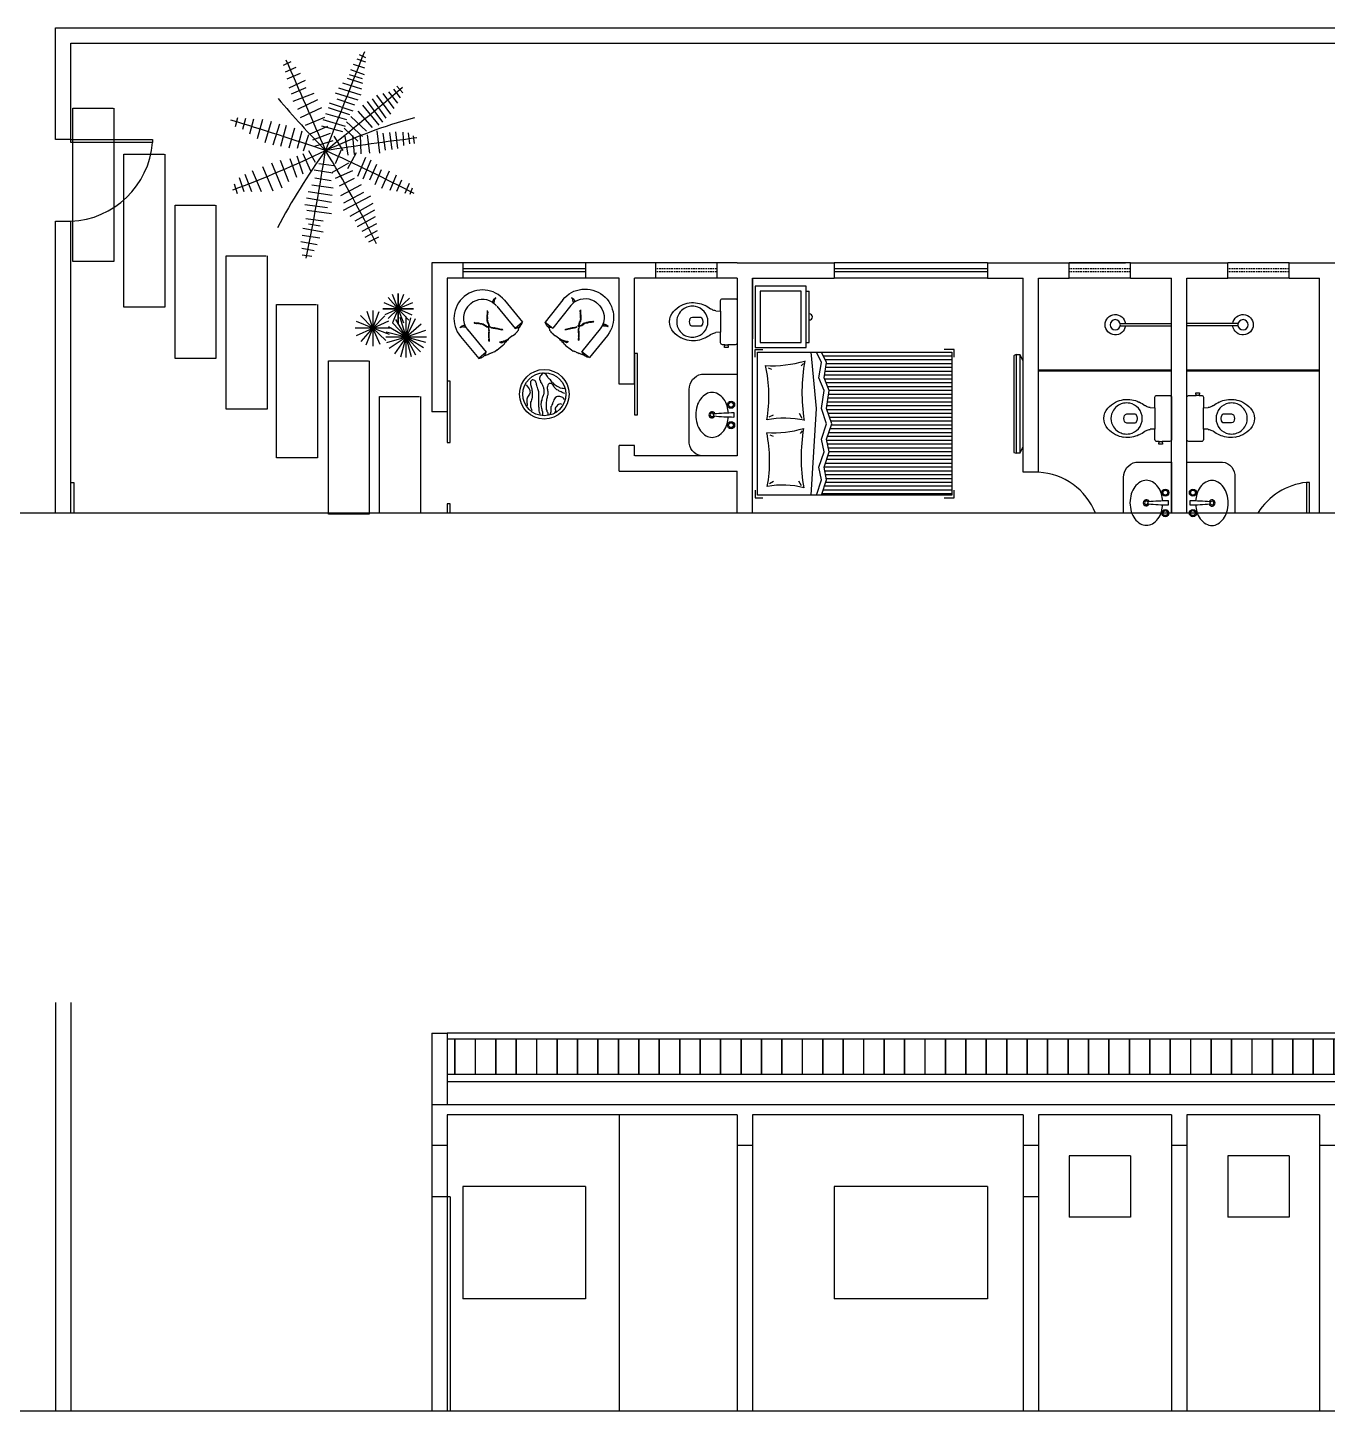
# Model space of a CAD drawing. Header units: metres. Extents: x 5374 to 27989, y 1840 to 7747.
# Drawn here: x 23942 to 25214, y 6146 to 7500 of the extents above; entities that cross this region are included whole.
import ezdxf

# ---------------------------------------------------------------- set-up
doc = ezdxf.new("R2010")
doc.units = ezdxf.units.M
doc.linetypes.add('HIDDEN2', pattern=[4.7625, 3.175, -1.5875])
for name, color, linetype in [('01', 1, 'Continuous'), ('02', 2, 'Continuous'), ('03', 3, 'Continuous'), ('05', 5, 'Continuous'), ('06', 6, 'Continuous'), ('Block1', 1, 'Continuous'), ('Block2', 2, 'Continuous')]:
    doc.layers.add(name, color=color, linetype=linetype)

# ---------------------------------------------------------------- blocks, each defined once
blk = doc.blocks.new('CamaCasal001')
for p, q in [((-65, -3), (-72.5, -3)), ((-72.5, -3), (-72.5, -10.5)), ((65, -3), (72.5, -3)), ((72.5, -3), (72.5, -10.5)), ((-58.4, -17.1), (-56.1, -21)), ((-10.9, -17.3), (-12.1, -20.6)), ((6.7, -16.9), (8.8, -20.9)), ((54.7, -15.9), (53.4, -19.2)), ((-60.9, -48.5), (-56.1, -45.8)), ((-7, -49.2), (-9.5, -47.1)), ((5.2, -49.1), (10.1, -46.6)), ((59, -50.4), (56.6, -48.2)), ((-70, -58), (15, -63)), ((-70, -63), (-55, -68)), ((-55, -68), (-42.5, -65.5)), ((-42.5, -65.5), (-27.5, -70.5)), ((15, -63), (70, -58)), ((32.5, -70.5), (45, -65.5)), ((45, -65.5), (60, -68)), ((60, -68), (70, -63)), ((-70, -68), (-55, -73)), ((-68.8, -195.5), (-68.8, -68.4)), ((-65, -195.5), (-65, -69.7)), ((-61.3, -195.5), (-61.3, -70.9)), ((-57.5, -195.5), (-57.5, -72.2)), ((-55, -73), (-42.5, -70.5)), ((-53.8, -195.5), (-53.8, -72.8)), ((-50, -195.5), (-50, -72)), ((-46.3, -195.5), (-46.3, -71.3)), ((-42.5, -70.5), (-27.5, -75.5)), ((-42.5, -195.5), (-42.5, -70.5)), ((-38.8, -195.5), (-38.8, -71.8)), ((-35, -195.5), (-35, -73)), ((-31.3, -195.5), (-31.3, -74.3)), ((-27.5, -70.5), (-15, -68)), ((-27.5, -75.5), (-15, -73)), ((-27.5, -195.5), (-27.5, -75.5)), ((-23.8, -195.5), (-23.8, -74.8)), ((-20, -195.5), (-20, -74)), ((-16.3, -195.5), (-16.3, -73.3)), ((-15, -68), (0, -73)), ((-15, -73), (0, -78)), ((-12.5, -195.5), (-12.5, -73.8)), ((-8.8, -195.5), (-8.8, -75.1)), ((-5, -195.5), (-5, -76.3)), ((-1.3, -195.5), (-1.3, -77.6)), ((0, -73), (15, -68)), ((0, -78), (15, -73)), ((2.5, -195.5), (2.5, -77.2)), ((6.2, -195.5), (6.2, -75.9)), ((10, -195.5), (10, -74.7)), ((13.7, -195.5), (13.7, -73.4)), ((15, -68), (32.5, -70.5)), ((15, -73), (32.5, -75.5)), ((17.5, -195.5), (17.5, -73.4)), ((21.2, -195.5), (21.2, -73.9)), ((25, -195.5), (25, -74.4)), ((28.7, -195.5), (28.7, -75)), ((32.5, -75.5), (45, -70.5)), ((32.5, -195.5), (32.5, -75.5)), ((36.2, -195.5), (36.2, -74)), ((40, -195.5), (40, -72.5)), ((43.7, -195.5), (43.7, -71)), ((45, -70.5), (60, -73)), ((47.5, -195.5), (47.5, -70.9)), ((51.2, -195.5), (51.2, -71.5)), ((55, -195.5), (55, -72.2)), ((58.7, -195.5), (58.7, -72.8)), ((60, -73), (70, -68)), ((62.5, -195.5), (62.5, -71.8)), ((66.2, -195.5), (66.2, -69.9)), ((-72.5, -188), (-72.5, -198)), ((72.5, -198), (72.5, -188)), ((-72.5, -198), (-65, -198)), ((65, -198), (72.5, -198))]:
    blk.add_line(p, q)
blk.add_lwpolyline([(-70, -5.5), (70, -5.5), (70, -195.5), (-70, -195.5)], close=True)
for centre, radius, start, end in [((26.7, 122.4), 139, 260.4676, 282.5636), ((170, -19.8), 113.3, 176.7024, 196.4311), ((-144.2, -30), 84.1, 345.7287, 10.2181), ((-36.5, 118.4), 135.7, 259.4205, 281.7815), ((89.6, -21.2), 98.6, 176.1219, 197.2683), ((-82.6, -32), 88, 347.3997, 11.3333), ((-33, -219.8), 171.7, 80.4985, 99.9759), ((30.4, -220.6), 171.7, 79.6119, 99.0947)]:
    blk.add_arc(centre, radius, start, end)
blk = doc.blocks.new('Lavatorio008')
blk.add_lwpolyline([(-1.9, -8.6, 0.05843), (-8.8, -9.8, 0.084248), (-15.6, -13.2, 0.106469), (-20.5, -18.7, 0.130159), (-22.1, -24.6, 0.130159), (-20.5, -30.4, 0.106469), (-15.6, -35.9, 0.084248), (-8.8, -39.3, 0.073281), (-0.1, -40.6, 0.073281), (8.6, -39.3, 0.084248), (15.5, -35.9, 0.106469), (20.4, -30.4, 0.130159), (21.9, -24.6, 0.130159), (20.4, -18.7, 0.106469), (15.5, -13.2, 0.084248), (8.6, -9.8, 0.057106), (1.9, -8.6)], format="xyb")
blk.add_lwpolyline([(-1, -22.8, 0.389688), (-0.8, -23), (0, -23), (0.8, -23, 0.389688), (1, -22.8, 0.017234), (2, -3.2, 0.418769), (1.8, -3), (0, -3), (-1.8, -3, 0.418769), (-2, -3.2, 0.017234)], format="xyb", close=True)
for centre, radius in [((-10, -6), 3.5), ((-10, -6), 2.5), ((-10, -6), 2.4), ((10, -6), 3.5), ((10, -6), 2.5), ((10, -6), 2.4)]:
    blk.add_circle(centre, radius)
for radius, start, end in [(3, 109.9848, 66.8451), (1.75, 116.7599, 62.2389)]:
    blk.add_arc((-0.1, -24.6), radius, start, end)
blk = doc.blocks.new('Vaso003c')
for p, q in [((3, 20.7), (3, -20.7)), ((12.1, 22.5), (4.8, 22.5)), ((15.1, 22.5), (12.1, 22.5)), ((17.4, 22.5), (15.1, 22.5)), ((19.2, 10.3), (19.2, 20.7)), ((23.8, 10.6), (19.2, 10.3)), ((19.2, -20.7), (19.2, -10.3)), ((19.2, -10.3), (23.8, -10.6)), ((4.8, -22.5), (12.1, -22.5)), ((12.1, -23.7), (11.8, -23.7)), ((11.8, -23.7), (11.8, -25.2)), ((11.8, -25.2), (13.6, -25.2)), ((12.1, -22.5), (12.1, -23.7)), ((13.6, -25.2), (15.4, -25.2)), ((15.1, -23.7), (15.1, -22.5)), ((15.1, -22.5), (17.4, -22.5)), ((15.4, -23.7), (15.1, -23.7)), ((15.4, -25.2), (15.4, -23.7))]:
    blk.add_line(p, q)
for points in [[(31.6, 0, -0.18052), (35.3, 10, -0.167158), (43.8, 14.9, -0.1), (49.8, 14.9, -0.096291), (54.8, 13, -0.13332), (59.8, 8.1, -0.150886), (62.2, 0, -0.150886), (59.8, -8.1, -0.13332), (54.8, -13, -0.096291), (49.8, -14.9, -0.1), (43.8, -14.9, -0.167158), (35.3, -10, -0.18052)], [(49, 3, 0.276984), (46.8, 4.4), (38.3, 4.4, 0.393258), (38.3, -4.5), (46.8, -4.5, 0.276984), (49, -3, 0.2)]]:
    blk.add_lwpolyline(points, format="xyb", close=True)
for points in [[(19.2, 10.3), (19.2, 0), (19.2, -10.3)], [(15.1, -22.5), (12.1, -22.5)]]:
    blk.add_lwpolyline(points)
for centre, radius, start, end in [((4.8, 20.7), 1.79, 89.5929, 180.3396), ((17.4, 20.7), 1.82, 0.5732, 92.5231), ((45.6, -8.5), 26.9, 113.7212, 127.9102), ((46.4, -8.5), 27.2, 99.682, 115.2124), ((46.4, -4.6), 23.3, 81.5468, 101.3173), ((46.4, -6.1), 24.8, 62.5846, 82.0561), ((46.7, -5.9), 24.5, 40.581, 63.0371), ((20.1, 31.8), 21.5, 279.9541, 285.4067), ((20.9, 25.4), 15.1, 288.9102, 302.8225), ((53.9, 0), 15.2, 0.1765, 41.4371), ((20.1, -31.8), 21.5, 74.5933, 80.0459), ((20.9, -25.4), 15.1, 57.1775, 71.0898), ((45.6, 8.5), 26.9, 232.0898, 246.2788), ((46.7, 5.9), 24.5, 296.9629, 319.419), ((53.9, 0), 15.2, 318.5629, 359.8235), ((4.8, -20.7), 1.79, 179.6604, 270.4071), ((17.4, -20.7), 1.82, 267.4769, 359.4268), ((46.4, 8.5), 27.2, 244.7876, 260.318), ((46.4, 4.6), 23.3, 258.6827, 278.4532), ((46.4, 6.1), 24.8, 277.9439, 297.4154)]:
    blk.add_arc(centre, radius, start, end)
blk = doc.blocks.new('Chuveiro003')
for p, q in [((50.2, 1.2), (0, 1.2)), ((50.2, -1.2), (0, -1.2))]:
    blk.add_line(p, q)
blk.add_circle((55, 0), 5)
blk.add_arc((55, 0), 10, 187.1808, 172.8192)
blk = doc.blocks.new('Criado006')
for p, q in [((-25, 53), (-25, 56)), ((25, 56), (-25, 56)), ((25, 53), (25, 56)), ((-30, 53), (-30, 3)), ((30, 53), (-30, 53)), ((25, 48), (-25, 48)), ((-25, 48), (-25, 8)), ((25, 8), (25, 48)), ((30, 3), (30, 53)), ((-30, 3), (30, 3)), ((-25, 8), (25, 8))]:
    blk.add_line(p, q)
blk.add_arc((0, 56), 3, 0, 180)
blk = doc.blocks.new('Poltrona011')
at = {"layer": 'Block1'}
for p, q in [((-7.2, 43.4), (-6.6, 43)), ((-7.1, 42.7), (-6.5, 42.3)), ((-6.6, 43), (-6.2, 42.5)), ((-6.5, 42.3), (-6.1, 41.8)), ((-6.2, 42.5), (-5.8, 42)), ((-6.1, 41.8), (-5.6, 41.3)), ((-5.8, 42), (-5.5, 41.5)), ((-5.6, 41.3), (-5.3, 40.8)), ((-5.5, 41.5), (-5.1, 41)), ((-5.3, 40.8), (-4.9, 40.3)), ((-5.1, 41), (-4.5, 40.3)), ((-4.9, 40.3), (-4.3, 39.5)), ((-4.5, 40.3), (-4.2, 39.8)), ((-4.3, 39.5), (-4.1, 39.1)), ((-4.2, 39.8), (-3.8, 39.4)), ((-4.1, 39.1), (-3.6, 38.7)), ((-3.8, 39.4), (-3.3, 38.7)), ((-3.6, 38.7), (-3.2, 38)), ((-3.3, 38.7), (-2.9, 38.3)), ((-3.2, 38), (-2.8, 37.5)), ((-2.9, 38.3), (-2.5, 37.8)), ((-2.8, 37.5), (-2.3, 37.1)), ((-2.5, 37.8), (-2.1, 37.5)), ((-2.3, 37.1), (-1.9, 36.8)), ((-2.1, 37.5), (-1.8, 37.1)), ((-1.9, 36.8), (-1.6, 36.4)), ((-1.8, 37.1), (-1.5, 36.7)), ((-1.6, 36.4), (-1.4, 36)), ((-1.5, 36.7), (-1.1, 36.4)), ((-1.4, 36), (-0.9, 35.7)), ((-1.1, 36.4), (-0.9, 36)), ((-0.9, 36), (-0.6, 35.6)), ((-0.9, 35.7), (-0.8, 35.3)), ((1.9, 36), (1.6, 35.6)), ((1.9, 35.7), (1.8, 35.3)), ((2.1, 36.4), (1.9, 36)), ((2.4, 36), (1.9, 35.7)), ((2.5, 36.7), (2.1, 36.4)), ((2.6, 36.4), (2.4, 36)), ((2.8, 37.1), (2.5, 36.7)), ((2.9, 36.8), (2.6, 36.4)), ((3.1, 37.5), (2.8, 37.1)), ((3.4, 37.1), (2.9, 36.8)), ((3.5, 37.8), (3.1, 37.5)), ((3.8, 37.5), (3.4, 37.1)), ((3.9, 38.3), (3.5, 37.8)), ((4.2, 38), (3.8, 37.5)), ((4.3, 38.7), (3.9, 38.3)), ((4.6, 38.7), (4.2, 38)), ((4.8, 39.4), (4.3, 38.7)), ((5.1, 39.1), (4.6, 38.7)), ((5.2, 39.8), (4.8, 39.4)), ((5.3, 39.5), (5.1, 39.1)), ((5.5, 40.3), (5.2, 39.8)), ((5.9, 40.3), (5.3, 39.5)), ((6.1, 41), (5.5, 40.3)), ((6.3, 40.8), (5.9, 40.3)), ((6.5, 41.5), (6.1, 41)), ((6.6, 41.3), (6.3, 40.8)), ((6.8, 42), (6.5, 41.5)), ((7.1, 41.8), (6.6, 41.3)), ((7.2, 42.5), (6.8, 42)), ((7.5, 42.3), (7.1, 41.8)), ((7.6, 43), (7.2, 42.5)), ((8.1, 42.7), (7.5, 42.3)), ((8.2, 43.4), (7.6, 43)), ((-6.8, 23.3), (-5.9, 24.1)), ((-6.3, 23.1), (-5.5, 24)), ((-5.9, 24.1), (-5.6, 24.6)), ((-5.6, 24.6), (-5.2, 24.9)), ((-5.5, 24), (-5.2, 24.4)), ((-5.2, 24.9), (-4.8, 25.1)), ((-5.2, 24.4), (-4.8, 24.7)), ((-4.8, 25.1), (-4.5, 25.6)), ((-4.8, 24.7), (-4.3, 25)), ((-4.5, 25.6), (-4.1, 26)), ((-4.3, 25), (-4.1, 25.4)), ((-4.1, 26), (-3.5, 26.9)), ((-4.1, 25.4), (-3.6, 25.9)), ((-3.6, 25.9), (-3.1, 26.7)), ((-3.5, 26.9), (-3.1, 27.3)), ((-3.1, 27.3), (-2.6, 27.7)), ((-3.1, 26.7), (-2.6, 27.1)), ((-2.6, 27.7), (-2.1, 28.6)), ((-2.6, 27.1), (-2.2, 27.6)), ((-2.2, 27.6), (-1.6, 28.4)), ((-2.1, 28.6), (-1.9, 29.1)), ((-1.9, 29.1), (-1.6, 29.6)), ((-1.6, 29.6), (-1.4, 30.4)), ((-1.6, 28.4), (-1.5, 29)), ((-1.5, 29), (-1.2, 29.4)), ((-1.4, 30.8), (-1.2, 31.3)), ((-1.4, 30.4), (-1.4, 30.8)), ((-1.2, 31.3), (-1.1, 31.8)), ((-1.2, 29.4), (-0.9, 30.3)), ((-1.1, 31.8), (-0.8, 32.3)), ((-0.9, 30.7), (-0.8, 31.1)), ((-0.9, 30.3), (-0.9, 30.7)), ((-0.8, 35.3), (-0.5, 34.8)), ((-0.8, 32.3), (-0.2, 33.1)), ((-0.8, 31.1), (-0.6, 31.7)), ((-0.6, 35.6), (-0.4, 35.1)), ((-0.6, 31.7), (-0.4, 32.1)), ((-0.4, 32.1), (0.2, 33)), ((0.5, 33.4), (0.4, 33.8)), ((0.8, 33), (0.5, 33.4)), ((1.4, 32.1), (0.8, 33)), ((1.1, 33.4), (0.9, 33)), ((1.2, 33.8), (1.1, 33.4)), ((1.5, 34.8), (1.2, 34.4)), ((1.2, 34.4), (1.2, 33.8)), ((1.8, 32.3), (1.2, 33.1)), ((1.6, 35.6), (1.4, 35.1)), ((1.6, 31.7), (1.4, 32.1)), ((1.8, 35.3), (1.5, 34.8)), ((1.8, 31.1), (1.6, 31.7)), ((2.1, 31.8), (1.8, 32.3)), ((1.9, 30.7), (1.8, 31.1)), ((1.9, 30.3), (1.9, 30.7)), ((2.2, 29.4), (1.9, 30.3)), ((2.2, 31.3), (2.1, 31.8)), ((2.4, 30.8), (2.2, 31.3)), ((2.5, 29), (2.2, 29.4)), ((2.4, 30.4), (2.4, 30.8)), ((2.6, 29.6), (2.4, 30.4)), ((2.6, 28.4), (2.5, 29)), ((2.9, 29.1), (2.6, 29.6)), ((3.2, 27.6), (2.6, 28.4)), ((3.1, 28.6), (2.9, 29.1)), ((3.6, 27.7), (3.1, 28.6)), ((3.6, 27.1), (3.2, 27.6)), ((4.1, 27.3), (3.6, 27.7)), ((4.1, 26.7), (3.6, 27.1)), ((4.5, 26.9), (4.1, 27.3)), ((4.6, 25.9), (4.1, 26.7)), ((5.1, 26), (4.5, 26.9)), ((5.1, 25.4), (4.6, 25.9)), ((5.5, 25.6), (5.1, 26)), ((5.3, 25), (5.1, 25.4)), ((5.8, 24.7), (5.3, 25)), ((5.8, 25.1), (5.5, 25.6)), ((6.2, 24.9), (5.8, 25.1)), ((6.2, 24.4), (5.8, 24.7)), ((6.6, 24.6), (6.2, 24.9)), ((6.5, 24), (6.2, 24.4)), ((7.3, 23.1), (6.5, 24)), ((6.9, 24.1), (6.6, 24.6)), ((7.8, 23.3), (6.9, 24.1)), ((-19.2, 18.4), (-20, 18.4)), ((-20, 18.4), (-20, 18.2)), ((-20, 18.2), (-17.5, 18.2)), ((-19, 18.6), (-19.2, 18.4)), ((-18.6, 18.6), (-19, 18.6)), ((-18.1, 18.8), (-18.6, 18.8)), ((-18.6, 18.8), (-18.6, 18.6)), ((-17.9, 19), (-18.1, 19)), ((-18.1, 19), (-18.1, 18.8)), ((-17.7, 19.2), (-17.9, 19)), ((-17.5, 19.2), (-17.7, 19.2)), ((-17.3, 19.6), (-17.5, 19.4)), ((-17.5, 19.4), (-17.5, 19.2)), ((-17.5, 18.2), (-17.5, 18.4)), ((-17.5, 18.4), (-17.1, 18.4)), ((-16.9, 19.6), (-17.3, 19.6)), ((-17.1, 18.4), (-16.9, 18.6)), ((-16.7, 20.2), (-16.9, 20.2)), ((-16.9, 20.2), (-16.9, 19.6)), ((-16.9, 18.6), (-16.5, 18.6)), ((-16.1, 20.4), (-16.7, 20.2)), ((-16.5, 18.6), (-16.3, 18.8)), ((-16.3, 18.8), (-15.6, 18.8)), ((-15.9, 20.7), (-16.1, 20.7)), ((-16.1, 20.7), (-16.1, 20.4)), ((-15.8, 20.9), (-15.9, 20.7)), ((-15.8, 20.8), (-15.8, 20.9)), ((-15.8, 20.9), (-15.8, 20.9)), ((-15.8, 20.7), (-15.8, 20.8)), ((-15.8, 20.4), (-15.8, 20.7)), ((-15.8, 20.7), (-15.8, 20.7)), ((-15.8, 20.3), (-15.8, 20.4)), ((-15.8, 20), (-15.8, 20.3)), ((-15.7, 19.9), (-15.8, 20)), ((-15.7, 19.8), (-15.7, 19.9)), ((-15.7, 19.7), (-15.7, 19.8)), ((-15.6, 19.6), (-15.7, 19.7)), ((-15.5, 19.5), (-15.6, 19.6)), ((-15.6, 18.8), (-15.6, 19)), ((-15.6, 19), (-15.4, 19)), ((-15.4, 19.5), (-15.5, 19.5)), ((-15.3, 19.4), (-15.4, 19.5)), ((-15.4, 19), (-15.4, 19.2)), ((-15.4, 19.2), (-15.2, 19.2)), ((-15.2, 19.3), (-15.3, 19.4)), ((-7.3, 22.4), (-7.1, 22.9)), ((-7.3, 21.9), (-6.9, 22.3)), ((-7.1, 22.9), (-6.8, 23.3)), ((-6.9, 22.3), (-6.6, 22.7)), ((-6.6, 22.7), (-6.3, 23.1)), ((7.6, 22.7), (7.3, 23.1)), ((7.9, 22.3), (7.6, 22.7)), ((8.1, 22.9), (7.8, 23.3)), ((15.4, 19.2), (15.4, 19.6)), ((15.6, 19.2), (15.4, 19.2)), ((15.5, 19.4), (15.7, 19.5)), ((15.5, 19.3), (15.5, 19.4)), ((15.6, 19), (15.6, 19.2)), ((15.8, 19), (15.6, 19)), ((16, 20.9), (15.7, 20.3)), ((15.7, 19.5), (15.8, 19.5)), ((15.8, 19.5), (15.9, 19.6)), ((15.8, 18.8), (15.8, 19)), ((16.6, 18.8), (15.8, 18.8)), ((15.9, 19.8), (16, 19.9)), ((15.9, 19.7), (15.9, 19.8)), ((15.9, 19.6), (15.9, 19.7)), ((16, 20.9), (16, 20.9)), ((16, 20.8), (16, 20.9)), ((16, 20.9), (16.2, 20.7)), ((16.1, 20.7), (16, 20.8)), ((16, 19.9), (16.1, 20)), ((16.1, 20.6), (16.1, 20.7)), ((16.1, 20.4), (16.1, 20.6)), ((16.1, 20.3), (16.1, 20.4)), ((16.1, 20), (16.1, 20.3)), ((16.2, 20.7), (16.4, 20.7)), ((16.4, 20.7), (16.4, 20.3)), ((16.4, 20.3), (16.9, 20.2)), ((16.8, 18.6), (16.6, 18.8)), ((17.1, 18.6), (16.8, 18.6)), ((16.9, 20.2), (17.1, 20.2)), ((17.1, 20.2), (17.1, 19.6)), ((17.1, 19.6), (17.5, 19.6)), ((17.3, 18.4), (17.1, 18.6)), ((17.7, 18.4), (17.3, 18.4)), ((17.5, 19.6), (17.7, 19.4)), ((17.7, 19.4), (17.7, 19.2)), ((17.7, 19.2), (17.9, 19.2)), ((17.7, 18.2), (17.7, 18.4)), ((20.2, 18.2), (17.7, 18.2)), ((17.9, 19.2), (18.1, 19)), ((18.1, 19), (18.3, 19)), ((18.3, 19), (18.3, 18.8)), ((18.3, 18.8), (18.9, 18.8)), ((18.9, 18.8), (18.9, 18.6)), ((18.9, 18.6), (19.3, 18.6)), ((19.3, 18.6), (19.4, 18.4)), ((19.4, 18.4), (20.2, 18.4)), ((20.2, 18.4), (20.2, 18.2))]:
    blk.add_line(p, q, dxfattribs=at)
at = {"layer": 'Block1', "const_width": 1.05}
blk.add_lwpolyline([(0.1, 33, -1), (0.1, 34.1, -1)], format="xyb", close=True, dxfattribs=at)
at = {"layer": 'Block2'}
for p, q in [((-24.5, 24.5), (-24.5, 49)), ((-24.5, 49), (-16.1, 49)), ((-20.2, 50.3), (-20.2, 50.5)), ((-20.2, 50.5), (-19.6, 50.5)), ((-19.6, 50.5), (-19.6, 50.7)), ((-19.6, 50.7), (-18.6, 50.7)), ((-18.6, 50.7), (-18.6, 50.9)), ((-18.6, 50.9), (-18.2, 50.9)), ((-18.2, 50.9), (-18.2, 51.1)), ((-18.2, 51.1), (-18.1, 51.1)), ((-18.1, 51.1), (-18.1, 51.3)), ((-18.1, 51.3), (-17.9, 51.3)), ((-17.9, 51.3), (-17.9, 51.5)), ((-17.9, 51.5), (-17.3, 51.5)), ((-17.3, 51.5), (-17.3, 51.9)), ((-17.3, 51.9), (-17.1, 51.9)), ((-17.1, 51.9), (-17.1, 52.1)), ((-17.1, 52.1), (-16.5, 52.1)), ((-16.5, 52.1), (-16.5, 52.2)), ((-16.5, 52.2), (-15.7, 52.2)), ((-16.1, 24.2), (-16.1, 49)), ((-15.7, 52.2), (-15.7, 52.4)), ((-15.7, 52.4), (-14.4, 52.4)), ((-14.4, 52.4), (-14.4, 52.6)), ((-14.4, 52.6), (-13.1, 52.6)), ((-13.1, 52.6), (-13.1, 52.8)), ((-13.1, 52.8), (-10.7, 52.8)), ((-10.7, 52.8), (-10.7, 52.6)), ((-10.7, 52.6), (-9.8, 52.6)), ((-9.8, 52.6), (-9.8, 52.4)), ((-9.8, 52.4), (-5.6, 52.4)), ((-5.8, 52.4), (-5.2, 52.4)), ((-5.6, 52.4), (-5.6, 52.6)), ((-5.6, 52.6), (-3.4, 52.6)), ((-5.2, 52.4), (-5.2, 52.2)), ((-5.2, 52.2), (-4, 52.2)), ((-4, 52.2), (-4, 52)), ((-4, 52), (-3.6, 52)), ((-3.6, 52.6), (-3.6, 52.4)), ((-3.6, 52.4), (-3.3, 52.4)), ((-3.6, 52), (-3.6, 51.9)), ((-3.6, 51.9), (-3.1, 51.9)), ((-3.4, 52.6), (-3.4, 52.8)), ((-3.4, 52.8), (-2.9, 52.8)), ((-3.3, 52.4), (-3.3, 52.2)), ((-3.3, 52.2), (-2.7, 52.2)), ((-3.1, 51.9), (-3.1, 51.7)), ((-3.1, 51.7), (-2.7, 51.7)), ((-2.9, 52.8), (-2.9, 53)), ((-2.9, 53), (-1.1, 53)), ((-2.7, 52.2), (-2.7, 52)), ((-2.7, 52), (-1.9, 52)), ((-2.7, 51.7), (-2.7, 51.5)), ((-2.7, 51.5), (-2.1, 51.5)), ((-2.1, 51.5), (-2.1, 51.3)), ((-2.1, 51.3), (-1.5, 51.3)), ((-1.9, 52), (-1.9, 51.9)), ((-1.9, 51.9), (-1.1, 51.9)), ((-1.5, 51.3), (-1.5, 51.1)), ((-1.5, 51.1), (-0.9, 51.1)), ((-1.1, 53.2), (-0.4, 53.2)), ((-1.1, 53), (-1.1, 53.2)), ((-1.1, 51.9), (-1.1, 51.7)), ((-1.1, 51.7), (-0.6, 51.7)), ((-0.9, 51.1), (-0.9, 50.9)), ((-0.9, 50.9), (-0.4, 50.9)), ((-0.6, 51.7), (-0.6, 51.5)), ((-0.6, 51.5), (0.2, 51.5)), ((-0.4, 53.4), (1.4, 53.4)), ((-0.4, 53.2), (-0.4, 53.4)), ((-0.4, 50.9), (-0.4, 50.7)), ((-0.4, 50.7), (0.2, 50.7)), ((0.2, 51.5), (0.2, 51.3)), ((0.2, 51.3), (0.8, 51.3)), ((0.2, 50.7), (0.2, 50.5)), ((0.2, 50.5), (0.4, 50.5)), ((0.4, 50.5), (0.4, 50.3)), ((0.4, 50.3), (1, 50.3)), ((0.8, 51.3), (0.8, 51.1)), ((0.8, 51.1), (1, 51.1)), ((1, 51.1), (1, 50.7)), ((1, 50.7), (1.4, 50.7)), ((1, 50.3), (1, 50.1)), ((1, 50.1), (1.2, 50.1)), ((1.2, 49.9), (1, 49.9)), ((1.2, 50.1), (1.2, 49.9)), ((1.4, 53.6), (8.1, 53.6)), ((1.4, 53.4), (1.4, 53.6)), ((1.4, 50.7), (1.4, 50.3)), ((1.4, 50.3), (1.6, 50.3)), ((1.6, 50.3), (1.6, 49.7)), ((1.6, 49.7), (1.7, 49.7)), ((8.1, 53.6), (8.1, 53.4)), ((8.1, 53.4), (10, 53.4)), ((10, 53.4), (10, 53.2)), ((10, 53.2), (10.8, 53.2)), ((10.8, 53.2), (10.8, 53)), ((10.8, 53), (11, 53)), ((11, 53), (11, 52.8)), ((11, 52.8), (11.7, 52.8)), ((11.7, 52.8), (11.7, 52.6)), ((11.7, 52.6), (12.5, 52.6)), ((12.5, 52.6), (12.5, 52.4)), ((12.5, 52.4), (13.3, 52.4)), ((13.3, 52.4), (13.3, 52.2)), ((13.3, 52.2), (14, 52.2)), ((14, 52.2), (14, 52)), ((14, 52), (14.2, 52)), ((14.2, 52), (14.2, 51.9)), ((14.2, 51.9), (15.2, 51.9)), ((15.2, 51.9), (15.2, 51.5)), ((15.2, 51.5), (16.4, 51.5)), ((16.1, 24.1), (16.1, 49)), ((16.1, 49), (24.5, 49)), ((16.1, 49), (24.5, 49)), ((16.4, 51.5), (16.4, 51.3)), ((16.4, 51.3), (16.7, 51.3)), ((16.7, 51.3), (16.7, 51.1)), ((16.7, 51.1), (17.3, 51.1)), ((17.3, 51.1), (17.3, 50.9)), ((17.3, 50.9), (17.9, 50.9)), ((17.9, 50.9), (17.9, 50.7)), ((17.9, 50.7), (18.5, 50.7)), ((18.5, 50.7), (18.5, 50.5)), ((18.5, 50.5), (18.9, 50.5)), ((18.9, 50.5), (18.9, 50.3)), ((18.9, 50.3), (19, 50.3)), ((24.5, 24.5), (24.5, 49)), ((-0.3, 8.4), (0.4, 8.4)), ((0, 0), (0, 0))]:
    blk.add_line(p, q, dxfattribs=at)
for centre, radius, start, end in [((-20.3, 43), 7.32, 54.9829, 124.9953), ((20.3, 43), 7.32, 54.9829, 124.9953), ((0, 24.5), 24.5, 179.9891, 269.9891), ((-0.3, 24.1), 15.8, 179.9891, 191.7233), ((0, 24.5), 24.5, 269.9891, 359.9891), ((0.4, 24.1), 15.8, 269.9891, 359.9891), ((-0.3, 24.1), 15.8, 198.3285, 269.9891)]:
    blk.add_arc(centre, radius, start, end, dxfattribs=at)
blk = doc.blocks.new('MsCentro01')
at = {"layer": 'Block1'}
for p, q in [((-8.6, 17.8), (-9.1, 16.6)), ((-7.5, 19.4), (-8.3, 18)), ((-6.9, 21.7), (-7.5, 19.4)), ((-6.4, 25), (-6.9, 22.8)), ((-6.9, 22.8), (-6.9, 21.7)), ((-3.8, 18), (-4.7, 16.6)), ((-3.3, 19.2), (-3.8, 18)), ((-2.7, 20.3), (-3.3, 19.2)), ((-1.9, 21.4), (-2.7, 20.3)), ((-1.6, 22.5), (-1.9, 21.4)), ((-1.1, 23.6), (-1.6, 22.5)), ((-0.8, 24.7), (-1.1, 23.6)), ((3.7, 21.1), (2.6, 18.9)), ((2.6, 18.9), (2.6, 17.5)), ((2.6, 17.5), (2.9, 16.1)), ((4, 22.2), (3.7, 21.1)), ((4.8, 23.3), (4, 22.2)), ((6.2, 24.5), (4.8, 23.3)), ((12.6, 21.1), (11.8, 19.7)), ((11.8, 19.7), (12.1, 18.3)), ((12.1, 18.3), (12.4, 17.2)), ((12.4, 17.2), (13.2, 16.1)), ((-24.5, 1), (-25.1, -0.1)), ((-23.7, 2.1), (-24.5, 1)), ((-21.4, 3.8), (-23.7, 2.1)), ((-20.3, 4.4), (-21.4, 3.8)), ((-19.2, 5.5), (-20.3, 4.4)), ((-18.1, 6.3), (-19.2, 5.5)), ((-17.2, 7.4), (-18.1, 6.3)), ((-16.1, 8.3), (-17.2, 7.4)), ((-15, 9.1), (-16.1, 8.3)), ((-13.9, 9.9), (-15, 9.1)), ((-13.3, 11.1), (-13.9, 9.9)), ((-12.2, 11.9), (-13.3, 11.1)), ((-12.8, 8.8), (-13.1, 7.4)), ((-13.1, 7.4), (-12.8, 6)), ((-11.9, 9.9), (-12.8, 8.8)), ((-12.8, 6), (-11.9, 4.6)), ((-11.1, 13.3), (-12.2, 11.9)), ((-10.8, 10.8), (-11.9, 9.9)), ((-11.9, 4.6), (-10.8, 4.4)), ((-10.3, 14.4), (-11.1, 13.3)), ((-9.7, 11.3), (-10.8, 10.8)), ((-10.8, 4.4), (-9.4, 3.8)), ((-9.4, 15.5), (-10.3, 14.4)), ((-8.6, 11.9), (-9.7, 11.3)), ((-9.1, 16.6), (-9.4, 15.5)), ((-9.4, 3.8), (-8.3, 3.5)), ((-7.5, 13), (-8.6, 11.9)), ((-8.3, 3.5), (-6.9, 3.5)), ((-6.4, 14.1), (-7.5, 13)), ((-6.9, 3.5), (-5.8, 3.8)), ((-5.5, 15.2), (-6.4, 14.1)), ((-5.8, 3.8), (-4.4, 3.8)), ((-4.7, 16.6), (-5.5, 15.2)), ((-4.4, 3.8), (-3.3, 4.1)), ((-3.3, 4.1), (0.6, 4.1)), ((0.6, 4.1), (1.7, 3.8)), ((1.7, 3.8), (2.9, 3.5)), ((2.9, 16.1), (3.1, 14.7)), ((2.9, 3.5), (4, 3.5)), ((3.1, 14.7), (4.3, 13.3)), ((4, 3.5), (5.1, 3)), ((4.3, 13.3), (5.4, 12.5)), ((5.1, 3), (6.5, 2.7)), ((5.4, 12.5), (6.8, 11.3)), ((6.5, 2.7), (7.9, 2.7)), ((6.8, 11.3), (8.2, 11.1)), ((7.9, 2.7), (9.6, 2.4)), ((8.2, 11.1), (9.3, 10.8)), ((9.3, 10.8), (10.7, 9.9)), ((9.6, 2.4), (10.7, 2.4)), ((10.7, 9.9), (11.8, 9.7)), ((10.7, 2.4), (11.8, 2.1)), ((11.8, 9.7), (12.9, 9.1)), ((11.8, 2.1), (17.4, 2.1)), ((12.9, 9.1), (14.3, 8.6)), ((13.2, 16.1), (14.3, 15)), ((14.3, 15), (15.7, 13.9)), ((14.3, 8.6), (15.4, 7.7)), ((15.4, 7.7), (21.3, 7.7)), ((15.7, 13.9), (16.8, 13.3)), ((16.8, 13.3), (17.9, 13.3)), ((17.4, 2.1), (18.5, 2.4)), ((17.9, 13.3), (19.1, 13.6)), ((18.5, 2.4), (19.6, 3)), ((19.1, 13.6), (20.2, 13.9)), ((19.6, 3), (20.7, 3.2)), ((20.2, 13.9), (21.3, 13.3)), ((20.7, 3.2), (21.8, 3.8)), ((21.3, 13.3), (22.4, 12.5)), ((21.3, 7.7), (22.7, 7.4)), ((21.8, 3.8), (23, 4.1)), ((22.7, 7.4), (23.8, 6.9)), ((23, 4.1), (25.2, 4.1)), ((23.8, 6.9), (24.9, 6.6)), ((-25.1, -0.1), (-25.6, -1.2)), ((-25.6, -1.2), (-25.3, -2.3)), ((-25.3, -2.3), (-24.2, -3.2)), ((-24.2, -3.2), (-23.1, -4)), ((-23.1, -4), (-21.7, -5.1)), ((-21.7, -5.1), (-20.6, -5.4)), ((-20.6, -5.4), (-19.5, -5.7)), ((-19.5, -5.7), (-18.4, -5.7)), ((-18.4, -5.7), (-17, -5.4)), ((-17.2, -13.8), (-17.5, -14.9)), ((-17.5, -14.9), (-15.3, -16.6)), ((-16.7, -11.5), (-17.2, -13.8)), ((-17, -5.4), (-15.8, -4.8)), ((-15.6, -10.7), (-16.7, -11.5)), ((-15.8, -4.8), (-14.7, -4.6)), ((-14.5, -10.1), (-15.6, -10.7)), ((-15.3, -16.6), (-14.2, -16.8)), ((-14.7, -4.6), (-13.6, -4)), ((-13.1, -9.6), (-14.5, -10.1)), ((-14.2, -16.8), (-13.1, -16.6)), ((-13.6, -4), (-12.5, -3.2)), ((-11.9, -9.3), (-13.1, -9.6)), ((-13.1, -16.6), (-11.9, -16.6)), ((-12.5, -3.2), (-11.1, -2.3)), ((-10.5, -9), (-11.9, -9.3)), ((-11.9, -16.6), (-10.5, -16.3)), ((-11.1, -2.3), (-9.7, -1.8)), ((-9.1, -8.5), (-10.5, -9)), ((-10.5, -16.3), (-7.8, -15.7)), ((-9.7, -1.8), (-8.3, -1.2)), ((-8, -8.2), (-9.1, -8.5)), ((-8.3, -1.2), (-7.2, -0.9)), ((-6.6, -7.9), (-8, -8.2)), ((-7.8, -15.7), (-6.4, -15.2)), ((-7.2, -0.9), (-6.1, -0.7)), ((-5.2, -7.4), (-6.6, -7.9)), ((-6.4, -15.2), (-5, -15.2)), ((-6.1, -0.7), (-4.7, -0.4)), ((-4.1, -7.1), (-5.2, -7.4)), ((-5, -15.2), (-3.8, -14.9)), ((-4.7, -0.4), (-2.4, -0.4)), ((-2.7, -6.8), (-4.1, -7.1)), ((-3.8, -14.9), (3.7, -14.9)), ((-1.6, -6.5), (-2.7, -6.8)), ((-2.4, -0.4), (-1.1, -0.7)), ((3.7, -6.5), (-1.6, -6.5)), ((-1.1, -0.7), (0.6, -1.2)), ((0.6, -1.2), (1.7, -1.5)), ((1.7, -1.5), (3.4, -2.1)), ((3.4, -2.1), (4.5, -2.6)), ((5.1, -6.8), (3.7, -6.5)), ((3.7, -14.9), (5.4, -15.2)), ((4.5, -2.6), (5.9, -2.9)), ((11.5, -6.8), (5.1, -6.8)), ((5.4, -15.2), (6.8, -15.7)), ((5.9, -2.9), (7, -3.2)), ((6.8, -15.7), (8.2, -16)), ((7, -3.2), (8.2, -3.7)), ((8.2, -3.7), (9.3, -3.7)), ((8.2, -16), (9.6, -16.6)), ((9.3, -3.7), (10.7, -4)), ((9.6, -16.6), (10.7, -16.8)), ((10.7, -4), (11.8, -4.3)), ((12.9, -6.5), (11.5, -6.8)), ((11.8, -4.3), (12.9, -4.3)), ((12.9, -4.3), (14.3, -4)), ((15.1, -6.5), (12.9, -6.5)), ((12.9, -16.8), (14, -16.6)), ((14, -16.6), (15.1, -16.6)), ((14.3, -4), (15.4, -3.7)), ((16.3, -6.2), (15.1, -6.5)), ((15.1, -16.6), (16.3, -16.3)), ((15.4, -3.7), (16.8, -3.4)), ((20.2, -6.2), (16.3, -6.2)), ((16.3, -16.3), (17.4, -16)), ((16.8, -3.4), (17.9, -3.2)), ((17.4, -16), (18.5, -15.4)), ((17.9, -3.2), (19.1, -2.9)), ((18.5, -15.4), (19.6, -15.2)), ((19.1, -2.9), (21.3, -2.3)), ((21.6, -6), (20.2, -6.2)), ((21.3, -2.3), (25.8, -2.3)), ((23, -5.4), (21.6, -6)), ((24.4, -4.8), (23, -5.4)), ((-11.4, -22.1), (-9.7, -20.8)), ((-9.7, -20.8), (-8, -19.4)), ((-8, -19.4), (-6.6, -18.2)), ((-6.6, -18.2), (-5, -17.7)), ((-5, -17.7), (-3.6, -17.4)), ((-3.6, -17.4), (-2.2, -17.1)), ((-2.2, -17.1), (-1.1, -17.4)), ((-1.1, -17.4), (0.1, -18)), ((0.1, -18), (1.2, -18.8)), ((1.2, -18.8), (2.3, -19.4)), ((2.3, -19.4), (3.7, -20.2)), ((3.7, -20.2), (4.8, -20.8)), ((4.8, -20.8), (5.9, -21)), ((5.9, -21), (7, -21.3)), ((7, -21.3), (8.2, -21.3)), ((8.2, -21.3), (9.3, -21)), ((9.3, -21), (10.4, -21)), ((10.4, -21), (11.5, -20.8)), ((10.7, -16.8), (12.9, -16.8)), ((11.5, -20.8), (13.7, -20.8)), ((13.7, -20.8), (14, -21))]:
    blk.add_line(p, q, dxfattribs=at)
at = {"layer": 'Block2'}
for radius in [30, 26]:
    blk.add_circle((0, 0), radius, dxfattribs=at)
blk = doc.blocks.new('Palmeira001')
at = {"layer": 'Block1'}
for p, q in [((-16.9, 82.3), (-6, 83.6)), ((-14, 87.3), (-6.5, 88.1)), ((32.7, 83.5), (42.6, 79.1)), ((37.1, 86.3), (43.6, 84)), ((-55.9, 77.1), (-62.7, 71.4)), ((-51, 75), (-59.5, 68.3)), ((-45.8, 72.2), (-56.9, 63.6)), ((-40.8, 68.8), (-55.4, 57.9)), ((-17.9, 70.1), (-1.5, 72)), ((-17.4, 77.1), (-4.4, 77.9)), ((24.7, 70.5), (39.5, 64.5)), ((29.3, 75.7), (40.5, 71)), ((-35.1, 65.4), (-53.6, 51.6)), ((-50.1, 47.3), (-31.3, 60.6)), ((-47.7, 42.2), (-27.4, 57.4)), ((-18.7, 51.6), (2.9, 54.2)), ((-17.2, 64.1), (-0.6, 66.3)), ((-16.7, 57.6), (0, 60)), ((19.2, 56.1), (33.9, 49.6)), ((20.5, 63.7), (37.5, 56.3)), ((-90.3, 40.8), (-93.2, 34.6)), ((-85.9, 41.1), (-89, 32.5)), ((-24.4, 53.9), (-43.9, 38)), ((-22.1, 47.6), (-38.2, 33.6)), ((-18.5, 41.7), (-32.8, 26.4)), ((-15, 42.3), (2.9, 44.6)), ((9.9, 45.9), (28.4, 37.9)), ((14, 51.3), (29.4, 44.5)), ((45.2, 45.4), (59.1, 18.8)), ((52.3, 47.8), (65.1, 25.3)), ((58.8, 49.3), (69.5, 30.1)), ((65.3, 50.1), (75.2, 32.5)), ((72.1, 51.4), (79.6, 36.9)), ((78.9, 51.9), (85.4, 40)), ((85.1, 53.2), (90, 43.6)), ((-80.2, 40.1), (-83.8, 28.9)), ((-73.7, 39.8), (-78.4, 26.3)), ((-69.8, 37.7), (-73.5, 25.1)), ((-65.1, 38), (-69.9, 23)), ((-59.7, 37.1), (-65.5, 18.6)), ((-53.6, 36.3), (-60.5, 14.6)), ((-48.9, 33.5), (-55.8, 11.3)), ((-43.9, 30.2), (-49.9, 12.8)), ((-38.2, 28.7), (-46, 5.3)), ((-13.3, 37.8), (-27.8, 21.9)), ((-8.7, 33.2), (-21.6, 19.8)), ((-14.8, 35.4), (3.8, 36)), ((-14.4, 27.9), (4.2, 29.6)), ((2.6, 31.5), (18.2, 23.1)), ((7.1, 40.5), (25.8, 32.7)), ((20.3, 27.9), (27.7, 10.8)), ((27.9, 29.5), (35.4, 14.7)), ((33.9, 36.5), (44.8, 16.3)), ((41.4, 38.8), (51.8, 19.1)), ((-34.6, 25.3), (-41.3, 4.3)), ((-29.6, 22.2), (-35.6, 1.9)), ((-23.1, 21.1), (-29.6, -0.9)), ((-17.9, 18.3), (-23.4, -2)), ((0.3, 18.8), (-13.7, 10.1)), ((-13.5, 20.5), (4.9, 23.2)), ((-0.2, 16.7), (13.6, 11.1)), ((12.7, 24.1), (22, 7.9)), ((-32, 0.5), (-24.2, -18.4)), ((-23, 3.4), (-15.5, -13.7)), ((-16.1, 6.2), (-9.6, -11.3)), ((-8.9, 8.6), (-3.5, -9.2)), ((15.3, 9.7), (13.5, -5.1)), ((22.5, 8.7), (19.5, -9.7)), ((27.1, -8.8), (29.7, 7.1)), ((33.9, -11.9), (37, 8.9)), ((40.4, -15.5), (44, 8.1)), ((46.6, -17.1), (50.8, 7.3)), ((53.1, -18.6), (56.2, 3.4)), ((62.5, 7.3), (59.1, -16.9)), ((-55.3, -10), (-47.4, -30.4)), ((-49.1, -6.5), (-39.8, -25.9)), ((-41.3, -2.3), (-31.4, -23.3)), ((12.2, -8.3), (0.8, -14.8)), ((20.6, -12.8), (3.6, -20.4)), ((69.5, -0.9), (67.2, -17.7)), ((74.5, -3.8), (72.5, -15)), ((76.5, -20.7), (79.9, -0.7)), ((83.3, -21.5), (85.9, -4.1)), ((89.3, -22.8), (92.4, -6.7)), ((96, -21.7), (98.1, -9.5)), ((102.5, -21.2), (103.8, -11.9)), ((-75.1, -23.2), (-69.4, -36.2)), ((-68.1, -18.3), (-60.6, -34.4)), ((-60.8, -17.6), (-54.7, -32)), ((-18.6, -21.7), (-1.5, -26.3)), ((-15, -15.1), (1.2, -20.4)), ((23.6, -20.3), (5.9, -26.3)), ((8.3, -33.5), (26.5, -27)), ((-86.3, -32.5), (-82.9, -39.8)), ((-80.8, -27.6), (-76.4, -38)), ((-24.2, -36.9), (-3.4, -42.6)), ((-21.3, -28.8), (-1.8, -34.3)), ((9.9, -42.9), (30.7, -34.6)), ((-27.9, -51.8), (-7, -58)), ((-25.5, -43.6), (-4.9, -50.2)), ((12.4, -51.2), (37, -41.2)), ((15.9, -60.3), (39.9, -49.9)), ((-29.8, -60.1), (-10.9, -65.5)), ((20, -70.4), (40.6, -61.6)), ((-30.9, -76.9), (-20, -79.8)), ((-30.4, -68.9), (-15.5, -73)), ((23.7, -77.4), (40.6, -70.9)), ((26.8, -83.1), (40.6, -78.4)), ((-31.7, -84.5), (-22.8, -86.8)), ((33, -88), (42.4, -84.9))]:
    blk.add_line(p, q, dxfattribs=at)
for centre, radius, start, end in [((501.9, 237.1), 553.9, 195.5712, 205.1652), ((2745.8, 428.6), 2778.3, 186.9825, 188.8424), ((1867.6, -850.3), 2052.3, 152.7817, 155.4769), ((-2304.9, -1838.4), 2949.7, 38.5934, 40.485), ((588.3, -966.7), 1132.7, 116.0095, 121.2603), ((9626.1, 24655.2), 26466.1, 248.44785, 248.67274), ((-15827.1, 36081.9), 39399.3, 293.54522, 293.68591), ((-601.1, 611.7), 856.8, 309.9791, 314.5951), ((2608.9, -888.2), 2756, 161.1661, 163.1881), ((355.6, 488.4), 602.6, 233.8996, 242.3675), ((-334.3, -2161), 2188.3, 78.3976, 81.2001), ((-1065.5, -503.1), 1179.4, 20.5464, 25.334)]:
    blk.add_arc(centre, radius, start, end, dxfattribs=at)
blk = doc.blocks.new('Planta057')
at = {"layer": 'Block1'}
for p, q in [((-7.9, 59.3), (17.6, 29.8)), ((4.5, 67.6), (17.6, 29.8)), ((17.6, 69.8), (17.6, -10.2)), ((28.4, 68.3), (17.6, 29.8)), ((38.4, 64), (17.6, 29.8)), ((46.4, 57.6), (17.6, 29.8)), ((-58.6, 36.1), (-37.8, 14.5)), ((-49.5, 42.1), (-37.8, 14.5)), ((-37.8, -15.5), (-37.8, 44.5)), ((-37.8, 44.5), (-37.8, -15.5)), ((-25.2, 41.7), (-37.8, 14.5)), ((-15.8, 34.9), (-37.8, 14.5)), ((57.6, 29.8), (-22.4, 29.8)), ((17.6, 29.8), (-20.7, 18.2)), ((17.6, 29.8), (-20.3, 38.8)), ((-18.2, 47.6), (17.7, 29.7)), ((17.6, 29.8), (-16.9, 9.6)), ((17.6, 29.8), (-10.1, 3)), ((17.6, 29.8), (-2.7, -4.6)), ((17.6, 29.8), (7.8, -9)), ((52.8, 48.8), (17.6, 29.8)), ((56.2, 40.3), (17.6, 29.8)), ((17.6, 29.8), (50.6, 7.3)), ((56.3, 19.6), (17.6, 29.8)), ((17.6, 29.8), (40.2, -3.2)), ((17.7, 29.7), (29.1, -8.5)), ((-7.8, 14.5), (-67.8, 14.5)), ((-67.8, 14.5), (-7.8, 14.5)), ((-65.9, 24.9), (-37.8, 14.5)), ((-37.8, 14.5), (-65.7, 3.2)), ((-37.8, 14.5), (-60.1, -5.7)), ((-37.8, 14.5), (-49.5, -13.2)), ((-9.7, 25), (-37.8, 14.5)), ((-37.8, 14.5), (-10.1, 3)), ((-37.8, 14.5), (-18.5, -5.7)), ((-37.8, 14.5), (-26, -12.1)), ((0.3, -35.2), (-32.4, -22.8)), ((0.3, -35.2), (-24, -12.1)), ((0.3, -35.2), (-14.3, -4.1)), ((0.3, -0.2), (0.3, -70.2)), ((12.7, -2.5), (0.3, -35.2)), ((24.5, -9.9), (0.3, -35.2)), ((32.4, -21.2), (0.3, -35.2)), ((-34.7, -35.2), (35.3, -35.2)), ((0.3, -35.2), (-32.7, -46.7)), ((0.3, -35.2), (-25, -59.4)), ((0.3, -35.2), (-12.9, -67.6)), ((26.5, -58.4), (0.3, -35.2)), ((32.8, -48.2), (0.3, -35.2)), ((14.6, -67.2), (0.3, -35.2))]:
    blk.add_line(p, q, dxfattribs=at)

msp = doc.modelspace()

# ---------------------------------------------------------------- hatches: boundary and pattern name
at = {"layer": '02'}
h = msp.add_hatch(dxfattribs=at)
h.set_pattern_fill('JIS_LC_20', color=256, angle=45)
h.paths.add_polyline_path([(25742.159, 6510.078), (24352.406, 6510.078), (24352.406, 6475.578), (25742.159, 6475.578)])

# ---------------------------------------------------------------- linework, layer by layer
at = {"color": 8, "linetype": 'Continuous'}
for p, q in [((24906.794, 7178.87), (24906.794, 7084.368)), ((24909.439, 7180.185), (24912.825, 7180.185)), ((24909.439, 7083.642), (24909.439, 7180.185)), ((24906.794, 7084.368), (24909.439, 7083.642)), ((24912.825, 7083.642), (24909.439, 7083.642))]:
    msp.add_line(p, q, dxfattribs=at)
for points in [[(24026.17, 7421.145), (24026.17, 7271.145), (23986.17, 7271.145), (23986.17, 7421.145), (24025.432, 7421.145)], [(24076.17, 7376.339), (24076.17, 7226.339), (24036.17, 7226.339), (24036.17, 7376.339), (24075.432, 7376.339)], [(24126.17, 7326.161), (24126.17, 7176.161), (24086.17, 7176.161), (24086.17, 7326.161), (24125.432, 7326.161)], [(24176.17, 7276.847), (24176.17, 7126.847), (24136.17, 7126.847), (24136.17, 7276.847), (24175.432, 7276.847)], [(24225.432, 7229.171), (24225.432, 7079.171), (24185.432, 7079.171), (24185.432, 7229.171), (24224.693, 7229.171)], [(24276.17, 7174.001), (24276.17, 7024.001), (24236.17, 7024.001), (24236.17, 7174.001), (24275.432, 7174.001)], [(24286.17, 7024.98), (24286.17, 7139.171), (24325.432, 7139.171)], [(24326.17, 7139.171), (24326.17, 7024.98)]]:
    msp.add_lwpolyline(points)
msp.add_lwpolyline([(24916.21, 7173.871), (24912.825, 7180.185), (24912.825, 7083.642), (24916.21, 7089.956)], close=True, dxfattribs=at)
msp.add_arc((24910.932, 7173.865), 6.493, 103.290848, 129.585577, dxfattribs=at)
at = {"layer": '01'}
for p, q in [((24616.198, 7269.98), (24556.198, 7269.98)), ((25021.21, 7269.98), (24961.21, 7269.98)), ((25176.21, 7269.98), (25116.21, 7269.98)), ((24616.198, 7254.98), (24556.198, 7254.98)), ((25021.21, 7254.98), (24961.21, 7254.98)), ((25176.21, 7254.98), (25116.21, 7254.98)), ((25061.21, 7164.98), (24931.21, 7164.98)), ((25061.21, 7163.98), (24931.21, 7163.98)), ((25206.21, 7164.98), (25076.21, 7164.98)), ((25206.21, 7163.98), (25076.21, 7163.98)), ((25742.159, 6516.078), (24352.406, 6516.078)), ((25742.159, 6510.078), (24352.406, 6510.078)), ((24355.406, 6356.078), (24352.406, 6356.078)), ((24355.406, 6356.078), (24355.406, 6146.078))]:
    msp.add_line(p, q, dxfattribs=at)
at = {"layer": '01', "linetype": 'HIDDEN2', "ltscale": 0.5}
for p, q in [((24616.198, 7263.98), (24556.198, 7263.98)), ((24616.198, 7260.98), (24556.198, 7260.98)), ((25021.21, 7263.98), (24961.21, 7263.98)), ((25021.21, 7260.98), (24961.21, 7260.98)), ((25176.21, 7263.98), (25116.21, 7263.98)), ((25176.21, 7260.98), (25116.21, 7260.98))]:
    msp.add_line(p, q, dxfattribs=at)
at = {"layer": '01'}
msp.add_lwpolyline([(24601.21, 7161.008), (24636.21, 7161.008), (24636.21, 7081.008), (24601.21, 7081.008, -0.4031941), (24589.21, 7096.008), (24589.21, 7146.008, -0.34542463)], format="xyb", close=True, dxfattribs=at)
for points in [[(25014.21, 7024.98), (25014.21, 7059.98, -0.34542463), (25026.21, 7074.98), (25061.21, 7074.98), (25061.21, 7024.98)], [(25076.21, 7024.98), (25076.21, 7074.98), (25111.21, 7074.98, -0.4031941), (25123.21, 7059.98), (25123.21, 7024.98)]]:
    msp.add_lwpolyline(points, format="xyb", dxfattribs=at)
for centre, radius, start, end in [((23980.371, 7394.441), 84.038, 272.557532, 355.253087), ((24927.46, 7000.954), 64.136, 22.000513, 86.648035), ((25200.236, 6991.23), 64.136, 96.289567, 148.249241)]:
    msp.add_arc(centre, radius, start, end, dxfattribs=at)
at = {"layer": '02'}
for p, q in [((24487.848, 7269.98), (24367.848, 7269.98)), ((24881.21, 7269.98), (24731.21, 7269.98)), ((24487.848, 7254.98), (24367.848, 7254.98)), ((24881.21, 7254.98), (24731.21, 7254.98))]:
    msp.add_line(p, q, dxfattribs=at)
for points in [[(23984.121, 7390.486), (24064.121, 7390.486), (24064.121, 7387.486), (23984.121, 7387.486)], [(24535.751, 7181.008), (24535.751, 7121.008), (24538.751, 7121.008), (24538.751, 7181.008)], [(24352.406, 7154.171), (24352.406, 7094.171), (24355.406, 7094.171), (24355.406, 7154.171)]]:
    msp.add_lwpolyline(points, close=True, dxfattribs=at)
for points in [[(23984.121, 7024.98), (23984.121, 7054.947), (23987.121, 7054.947), (23987.121, 7024.98)], [(25196.21, 7024.98), (25196.21, 7054.98), (25193.21, 7054.98), (25193.21, 7024.98)], [(24355.406, 7024.98), (24355.406, 7034.171), (24352.406, 7034.171), (24352.406, 7024.98)]]:
    msp.add_lwpolyline(points, dxfattribs=at)
at = {"layer": '03'}
for p, q in [((24487.848, 7263.98), (24367.848, 7263.98)), ((24487.848, 7260.98), (24367.848, 7260.98)), ((24881.21, 7263.98), (24731.21, 7263.98)), ((24881.21, 7260.98), (24731.21, 7260.98)), ((25742.159, 6475.578), (24352.406, 6475.578)), ((25742.159, 6468.578), (24352.406, 6468.578)), ((24520.751, 6436.078), (24520.751, 6146.078)), ((24337.406, 6356.078), (24337.406, 6146.078)), ((24352.406, 6356.078), (24352.406, 6146.078)), ((24916.21, 6356.078), (24916.21, 6146.078)), ((24931.21, 6356.078), (24931.21, 6146.078))]:
    msp.add_line(p, q, dxfattribs=at)
at = {"layer": '05'}
msp.add_line((26660.687, 7024.98), (23769.715, 7024.98), dxfattribs=at)
at = {"layer": '06'}
for p, q in [((23969.121, 7390.486), (23969.121, 7499.98)), ((23969.121, 7499.98), (26351.85, 7499.98)), ((23984.121, 7387.486), (23984.121, 7484.98)), ((23984.121, 7484.98), (26336.85, 7484.98)), ((23984.121, 7390.486), (23969.121, 7390.486)), ((23969.121, 7024.98), (23969.121, 7310.486)), ((23969.121, 7310.486), (23984.121, 7310.486)), ((23984.121, 7024.98), (23984.121, 7310.486)), ((24367.848, 7269.98), (24337.406, 7269.98)), ((24337.406, 7269.98), (24337.406, 7124.171)), ((24367.848, 7269.98), (24367.848, 7254.98)), ((24556.198, 7269.98), (24487.848, 7269.98)), ((24487.848, 7269.98), (24487.848, 7254.98)), ((24556.198, 7269.98), (24556.198, 7254.98)), ((24616.198, 7269.98), (24616.198, 7254.98)), ((24636.21, 7269.98), (24616.21, 7269.98)), ((24636.21, 7269.98), (24731.21, 7269.98)), ((24731.21, 7269.98), (24731.21, 7254.98)), ((24881.21, 7269.98), (25016.21, 7269.98)), ((24881.21, 7269.98), (24881.21, 7254.98)), ((24961.21, 7254.98), (24961.21, 7269.98)), ((25021.21, 7269.98), (25116.21, 7269.98)), ((25021.21, 7254.98), (25021.21, 7269.98)), ((25116.21, 7254.98), (25116.21, 7269.98)), ((25176.21, 7269.98), (25316.21, 7269.98)), ((25176.21, 7254.98), (25176.21, 7269.98)), ((24352.406, 7254.98), (24352.406, 7124.171)), ((24367.848, 7254.98), (24352.406, 7254.98)), ((24520.751, 7254.98), (24487.848, 7254.98)), ((24520.751, 7151.008), (24520.751, 7254.98)), ((24535.751, 7151.008), (24535.751, 7254.98)), ((24556.198, 7254.98), (24535.751, 7254.98)), ((24636.21, 7254.98), (24616.198, 7254.98)), ((24636.21, 7254.98), (24636.21, 7081.008)), ((24651.21, 7024.98), (24651.21, 7254.98)), ((24651.21, 7254.98), (24731.21, 7254.98)), ((24651.21, 7254.98), (24731.21, 7254.98)), ((24651.21, 7254.98), (24651.21, 7195.48)), ((24881.21, 7254.98), (24916.21, 7254.98)), ((24916.21, 7064.98), (24916.21, 7254.98)), ((24931.21, 7254.98), (24961.21, 7254.98)), ((24931.21, 7064.98), (24931.21, 7254.98)), ((25021.21, 7254.98), (25061.21, 7254.98)), ((25061.21, 7024.98), (25061.21, 7254.98)), ((25076.21, 7254.98), (25116.21, 7254.98)), ((25076.21, 7024.98), (25076.21, 7254.98)), ((25176.21, 7254.98), (25206.21, 7254.98)), ((25206.21, 7024.98), (25206.21, 7254.98)), ((24535.751, 7151.008), (24520.751, 7151.008)), ((24352.406, 7124.171), (24337.406, 7124.171)), ((24520.751, 7066.008), (24520.751, 7091.008)), ((24535.751, 7091.008), (24520.751, 7091.008)), ((24535.751, 7081.008), (24535.751, 7091.008)), ((24636.21, 7081.008), (24536.21, 7081.008)), ((24520.751, 7066.008), (24636.21, 7066.008)), ((24636.21, 7024.98), (24636.21, 7066.008)), ((24931.21, 7064.98), (24916.21, 7064.98)), ((23969.121, 6546.078), (23969.121, 6146.078)), ((23984.121, 6546.078), (23984.121, 6146.078)), ((24337.406, 6516.078), (24337.406, 6446.078)), ((24337.406, 6516.078), (24352.406, 6516.078)), ((24352.406, 6516.078), (24352.406, 6446.078)), ((25757.159, 6446.078), (24337.406, 6446.078)), ((24337.406, 6446.078), (24337.406, 6406.078)), ((24352.406, 6436.078), (24352.406, 6406.078)), ((24636.21, 6436.078), (24352.406, 6436.078)), ((24636.21, 6436.078), (24636.21, 6406.078)), ((24651.21, 6436.078), (24651.21, 6406.078)), ((24916.21, 6436.078), (24651.21, 6436.078)), ((24916.21, 6436.078), (24916.21, 6406.078)), ((24931.21, 6436.078), (24931.21, 6406.078)), ((25061.21, 6436.078), (24931.21, 6436.078)), ((25061.21, 6436.078), (25061.21, 6146.078)), ((25076.21, 6436.078), (25076.21, 6146.078)), ((25206.21, 6436.078), (25076.21, 6436.078)), ((25206.21, 6436.078), (25206.21, 6146.078)), ((24352.406, 6406.078), (24337.406, 6406.078)), ((24337.406, 6406.078), (24337.406, 6356.078)), ((24352.406, 6406.078), (24352.406, 6356.078)), ((24651.21, 6406.078), (24636.21, 6406.078)), ((24636.21, 6406.078), (24636.21, 6146.078)), ((24651.21, 6406.078), (24651.21, 6146.078)), ((24931.21, 6406.078), (24916.21, 6406.078)), ((24916.21, 6406.078), (24916.21, 6356.078)), ((24931.21, 6406.078), (24931.21, 6356.078)), ((25076.21, 6406.078), (25061.21, 6406.078)), ((25221.21, 6406.078), (25206.21, 6406.078)), ((24961.21, 6396.078), (24961.21, 6336.078)), ((25021.21, 6396.078), (24961.21, 6396.078)), ((25021.21, 6396.078), (25021.21, 6336.078)), ((25116.21, 6396.078), (25116.21, 6336.078)), ((25176.21, 6396.078), (25116.21, 6396.078)), ((25176.21, 6396.078), (25176.21, 6336.078)), ((24367.848, 6366.078), (24367.848, 6256.078)), ((24487.848, 6366.078), (24367.848, 6366.078)), ((24487.848, 6366.078), (24487.848, 6256.078)), ((24731.21, 6366.078), (24731.21, 6256.078)), ((24881.21, 6366.078), (24731.21, 6366.078)), ((24881.21, 6366.078), (24881.21, 6256.078)), ((24352.406, 6356.078), (24337.406, 6356.078)), ((24931.21, 6356.078), (24916.21, 6356.078)), ((25021.21, 6336.078), (24961.21, 6336.078)), ((25176.21, 6336.078), (25116.21, 6336.078)), ((24487.848, 6256.078), (24367.848, 6256.078)), ((24881.21, 6256.078), (24731.21, 6256.078)), ((26336.85, 6146.078), (23514.516, 6146.078))]:
    msp.add_line(p, q, dxfattribs=at)

# ---------------------------------------------------------------- block references
at = {"layer": '01', "yscale": 1.138271955332258, "zscale": 1.138271955332258}
for p, xscale, rotation in [((24369.204, 7236.975), 1.138271955332258, 219.6346049173845), ((24504.809, 7238.114), -1.138271955332258, 141.4307374582876)]:
    msp.add_blockref('Poltrona011', p, dxfattribs=dict(at, xscale=xscale, rotation=rotation))
at = {"layer": '01'}
for name, p, rotation in [('Criado006', (24650.819, 7217), 270), ('CamaCasal001', (24650.71, 7112.483), 89.99999999999999), ('Lavatorio008', (24636.21, 7121.008), 270), ('Lavatorio008', (25061.21, 7034.98), 270), ('Lavatorio008', (25076.21, 7034.98), 89.99999999999999)]:
    msp.add_blockref(name, p, dxfattribs=dict(at, rotation=rotation))
at = {"layer": '01', "xscale": -1}
for name, p in [('Vaso003c', (24639.21, 7212.248)), ('Chuveiro003', (25061.21, 7209.3)), ('Vaso003c', (25064.21, 7117.576))]:
    msp.add_blockref(name, p, dxfattribs=at)
at = {"layer": '01', "xscale": -1, "rotation": 180}
for name, p in [('Chuveiro003', (25076.21, 7209.3)), ('Vaso003c', (25073.21, 7117.576))]:
    msp.add_blockref(name, p, dxfattribs=at)
at = {"layer": '05', "rotation": 270}
msp.add_blockref('Palmeira001', (24231.885, 7380.199), dxfattribs=at)
at = {"layer": '05', "xscale": 0.5, "yscale": 0.5, "zscale": 0.5, "rotation": 270}
msp.add_blockref('Planta057', (24297.381, 7206.005), dxfattribs=at)
at = {"layer": '06', "xscale": 0.8092670056596327, "yscale": 0.8092670056596327, "zscale": 0.8092670056596327, "rotation": 270}
msp.add_blockref('MsCentro01', (24447.505, 7141.316), dxfattribs=at)

doc.saveas('drawing.dxf')
